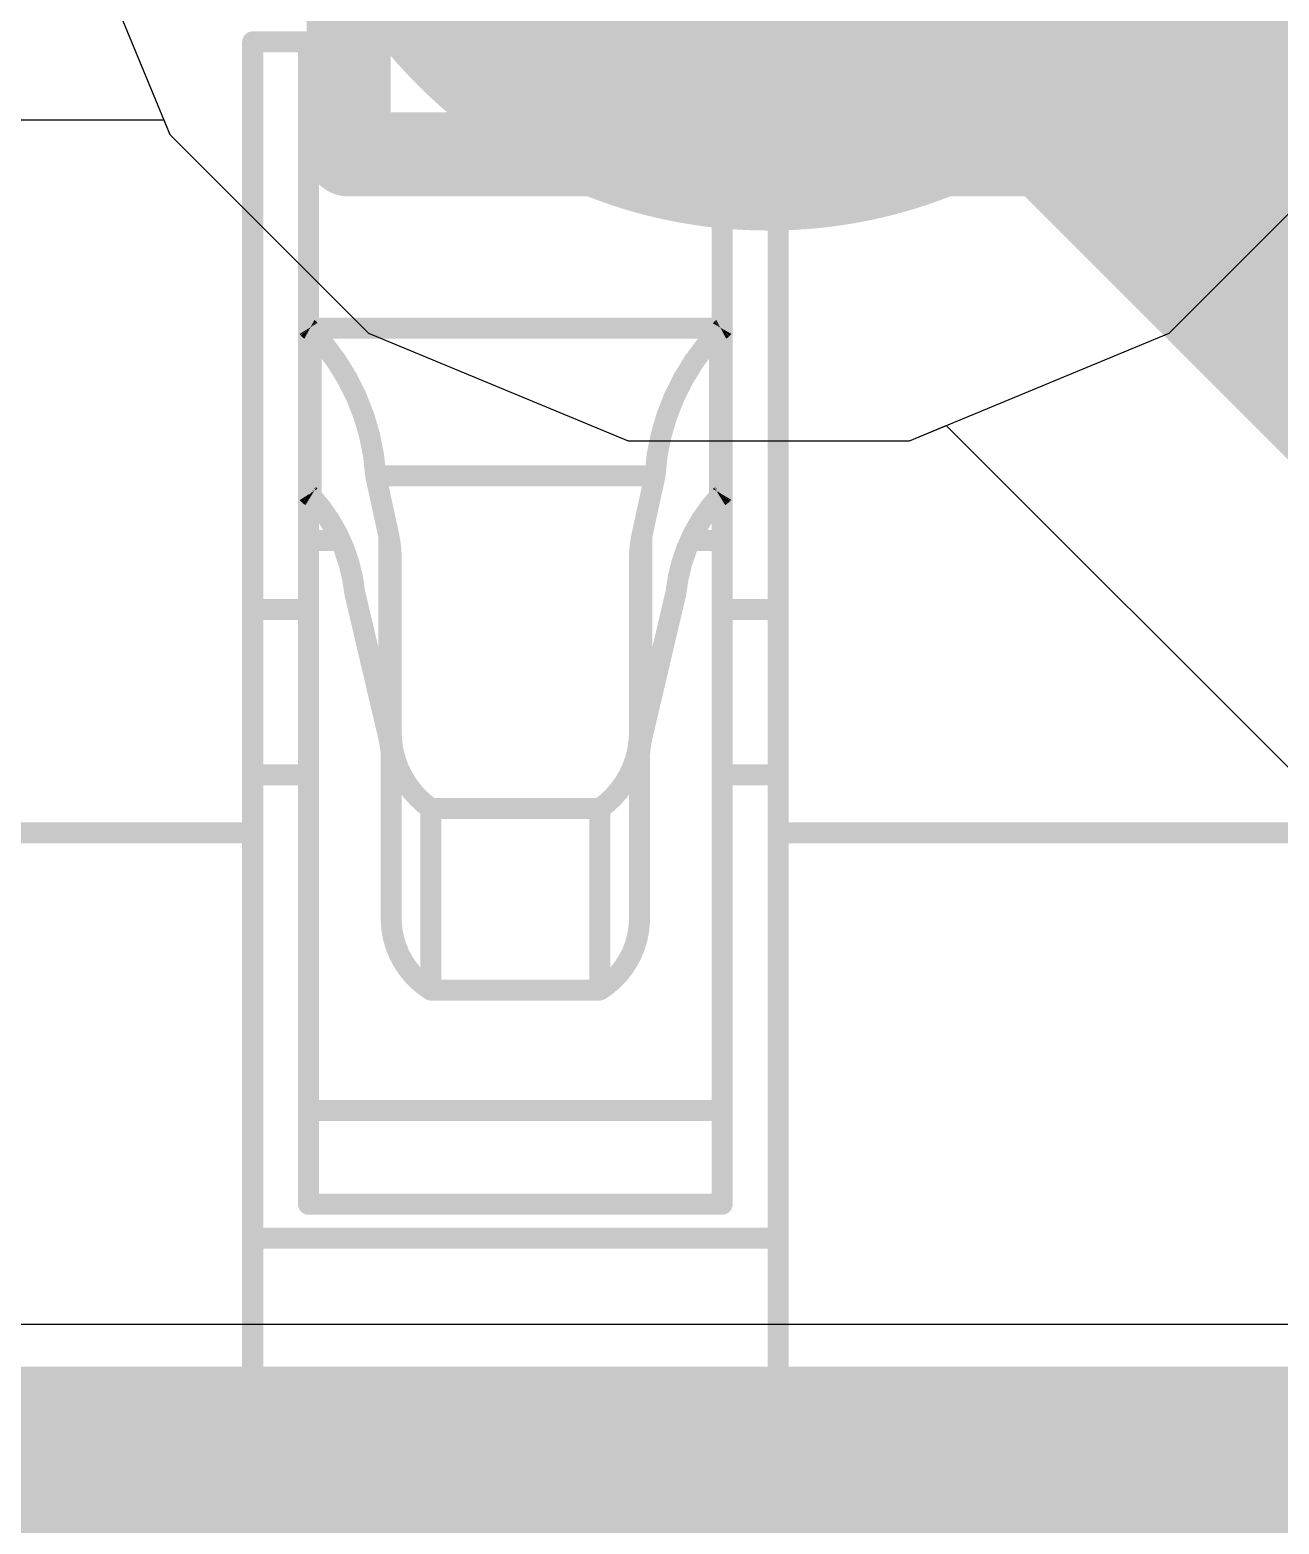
# Model space of a CAD drawing. Header units: inches. Extents: x -6 to 5433, y -4 to 5447.
# Drawn here: x 11.462 to 12.216, y 26.502 to 27.405 of the extents above; entities that cross this region are included whole.
import ezdxf

# ---------------------------------------------------------------- set-up
doc = ezdxf.new("R2010")
doc.units = ezdxf.units.IN
for name, color, linetype in [('Bottom Layer', 5, 'Continuous'), ('Drill Drawing', 1, 'Continuous'), ('Ground', 16, 'Continuous'), ('Mechanical 4', 56, 'Continuous'), ('Power', 76, 'Continuous'), ('Top Layer', 1, 'Continuous'), ('Top Solder', 216, 'Continuous')]:
    doc.layers.add(name, color=color, linetype=linetype)

# ---------------------------------------------------------------- blocks, each defined once
blk = doc.blocks.new('QTH_030_01_L_D_A_K_TR_154')
at = {"layer": 'Top Solder'}
for points in [[(2.99590079, 3.91260076), (3.504101449999999, 3.91260076), (3.504101449999999, 2.25940112), (2.99590079, 2.25940112)], [(3.49589979, 3.91260076), (4.00410045, 3.91260076), (4.00410045, 2.25940112), (3.49589979, 2.25940112)]]:
    blk.add_hatch(color=216, dxfattribs=at).paths.add_polyline_path(points)

msp = doc.modelspace()

# ---------------------------------------------------------------- hatches: boundary and pattern name
at = {"layer": 'Bottom Layer'}
h = msp.add_hatch(color=5, dxfattribs=at)
edge = h.paths.add_edge_path()
edge.add_arc((11.90809658, 27.58394534), 0.2999994, 0, 360)
at = {"layer": 'Ground'}
h = msp.add_hatch(color=16, dxfattribs=at)
edge = h.paths.add_edge_path()
edge.add_arc((11.90809658, 27.58394534), 0.2999994, 0, 360)
at = {"layer": 'Power'}
h = msp.add_hatch(color=76, dxfattribs=at)
edge = h.paths.add_edge_path()
edge.add_arc((11.90809658, 27.58394534), 0.2999994, 0, 360)
at = {"layer": 'Top Layer'}
h = msp.add_hatch(color=1, dxfattribs=at)
edge = h.paths.add_edge_path()
edge.add_arc((11.90809658, 27.58394534), 0.2999994, 0, 360)

# ---------------------------------------------------------------- linework, layer by layer
at = {"layer": 'Bottom Layer'}
for p, q in [((11.48109718, 27.49901028), (11.54610594, 27.3420713)), ((11.54610594, 27.3420713), (11.66622254, 27.2219547)), ((11.66622254, 27.2219547), (11.82316152, 27.15694594)), ((11.99303164, 27.15694594), (12.01532268, 27.16617884)), ((12.01532268, 27.16617884), (12.92280372, 26.2586978)), ((11.82316152, 27.15694594), (11.99303164, 27.15694594))]:
    msp.add_line(p, q, dxfattribs=at)
msp.add_lwpolyline([(11.92717706, 27.58394534, 0.2032, 0.2032, 0), (13.72959408, 25.78152832, 0.2032, 0.2032, 0)], format="xyseb", dxfattribs=at)
at = {"layer": 'Drill Drawing'}
for points in [[(11.65409658, 27.32994534, 0.0508, 0.0508, 0), (11.65409658, 27.83794534, 0.0508, 0.0508, 0)], [(12.16209658, 27.32994534, 0.0508, 0.0508, 0), (12.16209658, 27.83794534, 0.0508, 0.0508, 0)], [(11.65409658, 27.32994534, 0.0508, 0.0508, 0), (12.16209658, 27.32994534, 0.0508, 0.0508, 0)]]:
    msp.add_lwpolyline(points, format="xyseb", dxfattribs=at)
for points in [[(11.64139658, 27.32994534, 0.0254, 0.0254, 1), (11.66679658, 27.32994534, 0.0254, 0.0254, 1)], [(11.64139658, 27.32994534, 0.0254, 0.0254, 1), (11.66679658, 27.32994534, 0.0254, 0.0254, 1)], [(12.14939658, 27.32994534, 0.0254, 0.0254, 1), (12.17479658, 27.32994534, 0.0254, 0.0254, 1)], [(12.14939658, 27.32994534, 0.0254, 0.0254, 1), (12.17479658, 27.32994534, 0.0254, 0.0254, 1)]]:
    msp.add_lwpolyline(points, format="xyseb", close=True, dxfattribs=at)
at = {"layer": 'Ground'}
for p, q in [((11.48109718, 27.49901028), (11.54610594, 27.3420713)), ((11.54610594, 27.3420713), (11.66622254, 27.2219547)), ((12.14997062, 27.2219547), (12.27008722, 27.3420713)), ((11.66622254, 27.2219547), (11.82316152, 27.15694594)), ((11.99303164, 27.15694594), (12.14997062, 27.2219547)), ((11.82316152, 27.15694594), (11.99303164, 27.15694594))]:
    msp.add_line(p, q, dxfattribs=at)
at = {"layer": 'Mechanical 4'}
for points in [[(11.5961541, 27.39794622, 0.0127, 0.0127, 0), (11.9136541, 27.39794622, 0.0127, 0.0127, 0)], [(11.5961541, 26.5149457, 0.0127, 0.0127, 0), (11.5961541, 27.39794622, 0.0127, 0.0127, 0)], [(11.62990562, 26.69548128, 0.0127, 0.0127, 0), (11.62990562, 27.39794622, 0.0127, 0.0127, 0)], [(11.87990512, 26.69548128, 0.0127, 0.0127, 0), (11.87990512, 27.39794622, 0.0127, 0.0127, 0)], [(11.9136541, 26.5149457, 0.0127, 0.0127, 0), (11.9136541, 27.39794622, 0.0127, 0.0127, 0)], [(11.6299996, 27.224609, 0.0127, 0.0127, -0.0326054854627686), (11.62990308, 27.22474616, 0.0127, 0.0127, 0)], [(11.62990562, 27.22494682, 0.0127, 0.0127, 0), (11.87990512, 27.22494682, 0.0127, 0.0127, 0)], [(11.63007072, 27.22453788, 0.0127, 0.0127, -0.02828759416829553), (11.63000214, 27.224609, 0.0127, 0.0127, 0)], [(11.6301647, 27.22445914, 0.0127, 0.0127, -0.02675080191593576), (11.63007072, 27.22453788, 0.0127, 0.0127, 0)], [(11.63028916, 27.22437278, 0.0127, 0.0127, -0.02199381114850021), (11.6301647, 27.22445914, 0.0127, 0.0127, 0)], [(11.6304568, 27.22427626, 0.0127, 0.0127, -0.01668692768500718), (11.63028916, 27.22437278, 0.0127, 0.0127, 0)], [(11.63066, 27.22416958, 0.0127, 0.0127, -0.00937556204301549), (11.63045426, 27.22427626, 0.0127, 0.0127, 0)], [(11.63089876, 27.22405528, 0.0127, 0.0127, -0.005205298895507425), (11.63066, 27.22416704, 0.0127, 0.0127, 0)], [(11.63089876, 27.22405528, 0.0127, 0.0127, 0), (11.6311553, 27.2239359, 0.0127, 0.0127, 0)], [(11.6311553, 27.2239359, 0.0127, 0.0127, 0), (11.63142454, 27.22381652, 0.0127, 0.0127, 0)], [(11.63142454, 27.12343572, 0.0127, 0.0127, 0), (11.63142454, 27.22381652, 0.0127, 0.0127, 0)], [(11.63142454, 27.22381652, 0.0127, 0.0127, -0.1798941776662689), (11.67053292, 27.13571154, 0.0127, 0.0127, 0)], [(11.83927782, 27.13571154, 0.0127, 0.0127, -0.1798941776662689), (11.8783862, 27.22381652, 0.0127, 0.0127, 0)], [(11.8783862, 27.22381652, 0.0127, 0.0127, 0), (11.87889674, 27.22405274, 0.0127, 0.0127, 0)], [(11.8783862, 27.12343572, 0.0127, 0.0127, 0), (11.8783862, 27.22381652, 0.0127, 0.0127, 0)], [(11.87889674, 27.22405274, 0.0127, 0.0127, 0), (11.87913296, 27.2241645, 0.0127, 0.0127, 0)], [(11.87934378, 27.22427118, 0.0127, 0.0127, -0.007070259508251707), (11.87913296, 27.2241645, 0.0127, 0.0127, 0)], [(11.87951904, 27.22437024, 0.0127, 0.0127, -0.01220881842263857), (11.87934124, 27.22427118, 0.0127, 0.0127, 0)], [(11.87966128, 27.22446168, 0.0127, 0.0127, -0.0226198299892072), (11.87952158, 27.22437024, 0.0127, 0.0127, 0)], [(11.8797578, 27.22454042, 0.0127, 0.0127, -0.0318810894291266), (11.87965874, 27.22446168, 0.0127, 0.0127, 0)], [(11.87982384, 27.22461408, 0.0127, 0.0127, -0.03744577967360719), (11.8797578, 27.22454042, 0.0127, 0.0127, 0)], [(11.87986956, 27.22468012, 0.0127, 0.0127, -0.03268866428391277), (11.87982384, 27.22461154, 0.0127, 0.0127, 0)], [(11.87990258, 27.22474616, 0.0127, 0.0127, -0.01323434510831012), (11.87986702, 27.22468012, 0.0127, 0.0127, 0)], [(11.67053292, 27.13571154, 0.0127, 0.0127, 0), (11.83927782, 27.13571154, 0.0127, 0.0127, 0)], [(11.67053292, 27.13571154, 0.0127, 0.0127, 0), (11.6783866, 27.0996156, 0.0127, 0.0127, 0)], [(11.83142414, 27.0996156, 0.0127, 0.0127, 0), (11.83927782, 27.13571154, 0.0127, 0.0127, 0)], [(11.63000214, 27.1244949, 0.0127, 0.0127, -0.02859692926644909), (11.62990308, 27.12467778, 0.0127, 0.0127, 0)], [(11.6301647, 27.12429678, 0.0127, 0.0127, -0.05432141872169739), (11.63000468, 27.12449744, 0.0127, 0.0127, 0)], [(11.63028916, 27.1241774, 0.0127, 0.0127, -0.02338615137545589), (11.6301647, 27.12429424, 0.0127, 0.0127, 0)], [(11.63045426, 27.12405294, 0.0127, 0.0127, -0.01856230607315611), (11.63028916, 27.12417994, 0.0127, 0.0127, 0)], [(11.63066, 27.12390816, 0.0127, 0.0127, -0.0107369251055056), (11.63045426, 27.1240504, 0.0127, 0.0127, 0)], [(11.63089876, 27.12375576, 0.0127, 0.0127, -0.006054831022250952), (11.63066254, 27.12390816, 0.0127, 0.0127, 0)], [(11.63089876, 27.1237583, 0.0127, 0.0127, 0), (11.6311553, 27.12359828, 0.0127, 0.0127, 0)], [(11.6311553, 27.12359828, 0.0127, 0.0127, 0), (11.63142454, 27.12343572, 0.0127, 0.0127, 0)], [(11.63142454, 27.12343826, 0.0127, 0.0127, -0.1625908253546253), (11.65786594, 27.0649446, 0.0127, 0.0127, 0)], [(11.8519448, 27.0649446, 0.0127, 0.0127, -0.1625908253546254), (11.8783862, 27.12343826, 0.0127, 0.0127, 0)], [(11.8783862, 27.12343572, 0.0127, 0.0127, 0), (11.87889674, 27.12375322, 0.0127, 0.0127, 0)], [(11.87913296, 27.12390308, 0.0127, 0.0127, -0.004820614456195959), (11.87889674, 27.12375322, 0.0127, 0.0127, 0)], [(11.87934124, 27.12404532, 0.0127, 0.0127, -0.008119958935569624), (11.87913042, 27.12390308, 0.0127, 0.0127, 0)], [(11.87951904, 27.12418248, 0.0127, 0.0127, -0.01372913842830609), (11.87934124, 27.12404786, 0.0127, 0.0127, 0)], [(11.87965874, 27.12429932, 0.0127, 0.0127, -0.02446216602733453), (11.87952158, 27.12417994, 0.0127, 0.0127, 0)], [(11.8797578, 27.124406, 0.0127, 0.0127, -0.03231853505467518), (11.87965874, 27.12429932, 0.0127, 0.0127, 0)], [(11.87982384, 27.12450252, 0.0127, 0.0127, -0.03504148004914438), (11.8797578, 27.124406, 0.0127, 0.0127, 0)], [(11.87986956, 27.12459142, 0.0127, 0.0127, -0.02840446116632871), (11.87982384, 27.12450252, 0.0127, 0.0127, 0)], [(11.87990512, 27.12467524, 0.0127, 0.0127, -0.01102179290781526), (11.87986956, 27.12458888, 0.0127, 0.0127, 0)], [(11.62990562, 27.09661078, 0.0127, 0.0127, 0), (11.648567, 27.09661078, 0.0127, 0.0127, 0)], [(11.6783866, 26.9776575, 0.0127, 0.0127, 0), (11.6783866, 27.0996156, 0.0127, 0.0127, 0)], [(11.6783866, 27.0996156, 0.0127, 0.0127, -0.05365795323389039), (11.67990552, 27.085544, 0.0127, 0.0127, 0)], [(11.82990522, 27.085544, 0.0127, 0.0127, -0.05365795323389057), (11.83142414, 27.0996156, 0.0127, 0.0127, 0)], [(11.83142414, 26.9776575, 0.0127, 0.0127, 0), (11.83142414, 27.0996156, 0.0127, 0.0127, 0)], [(11.86124374, 27.09661078, 0.0127, 0.0127, 0), (11.87990512, 27.09661078, 0.0127, 0.0127, 0)], [(11.67990552, 26.86619468, 0.0127, 0.0127, 0), (11.67990552, 27.085544, 0.0127, 0.0127, 0)], [(11.82990522, 26.86619468, 0.0127, 0.0127, 0), (11.82990522, 27.085544, 0.0127, 0.0127, 0)], [(11.6578634, 27.06494714, 0.0127, 0.0127, 0), (11.6783866, 26.9776575, 0.0127, 0.0127, 0)], [(11.83142414, 26.9776575, 0.0127, 0.0127, 0), (11.8519448, 27.06494714, 0.0127, 0.0127, 0)], [(11.5961541, 27.05494462, 0.0127, 0.0127, 0), (11.62990562, 27.05494462, 0.0127, 0.0127, 0)], [(11.87990512, 27.05494462, 0.0127, 0.0127, 0), (11.9136541, 27.05494462, 0.0127, 0.0127, 0)], [(11.6783866, 26.9776575, 0.0127, 0.0127, -0.05786387190107989), (11.67990552, 26.96463492, 0.0127, 0.0127, 0)], [(11.7039136, 26.93460704, 0.0127, 0.0127, -0.2374801051860469), (11.67990552, 26.97917896, 0.0127, 0.0127, 0)], [(11.82990522, 26.97917896, 0.0127, 0.0127, -0.2374801051860468), (11.80589714, 26.93460704, 0.0127, 0.0127, 0)], [(11.82990522, 26.96463492, 0.0127, 0.0127, -0.05786387190108001), (11.83142414, 26.9776575, 0.0127, 0.0127, 0)], [(11.5961541, 26.95494482, 0.0127, 0.0127, 0), (11.62990562, 26.95494482, 0.0127, 0.0127, 0)], [(11.87990512, 26.95494482, 0.0127, 0.0127, 0), (11.9136541, 26.95494482, 0.0127, 0.0127, 0)], [(11.70391614, 26.93460704, 0.0127, 0.0127, 0), (11.8058946, 26.93460704, 0.0127, 0.0127, 0)], [(11.70391614, 26.82494508, 0.0127, 0.0127, 0), (11.70391614, 26.93460704, 0.0127, 0.0127, 0)], [(11.8058946, 26.82494508, 0.0127, 0.0127, 0), (11.8058946, 26.93460704, 0.0127, 0.0127, 0)], [(11.2786541, 26.91994615999999, 0.0127, 0.0127, 0), (11.5961541, 26.91994615999999, 0.0127, 0.0127, 0)], [(11.9136541, 26.91994615999999, 0.0127, 0.0127, 0), (12.2311541, 26.91994615999999, 0.0127, 0.0127, 0)], [(11.7039136, 26.82494762, 0.0127, 0.0127, -0.2473774779353231), (11.67990552, 26.86619722, 0.0127, 0.0127, 0)], [(11.82990522, 26.86619722, 0.0127, 0.0127, -0.2473774779353234), (11.80589714, 26.82494762, 0.0127, 0.0127, 0)], [(11.70391614, 26.82494508, 0.0127, 0.0127, 0), (11.8058946, 26.82494508, 0.0127, 0.0127, 0)], [(11.62990562, 26.75215376, 0.0127, 0.0127, 0), (11.87990512, 26.75215376, 0.0127, 0.0127, 0)], [(11.62990562, 26.69548128, 0.0127, 0.0127, 0), (11.87990512, 26.69548128, 0.0127, 0.0127, 0)], [(11.5961541, 26.67494538, 0.0127, 0.0127, 0), (11.9136541, 26.67494538, 0.0127, 0.0127, 0)], [(11.5961541, 26.5149457, 0.0127, 0.0127, 0), (11.9136541, 26.5149457, 0.0127, 0.0127, 0)]]:
    msp.add_lwpolyline(points, format="xyseb", dxfattribs=at)
for points in [[(11.5929791, 27.39794622, 0.00635, 0.00635, 1), (11.5993291, 27.39794622, 0.00635, 0.00635, 1)], [(11.5929791, 27.39794622, 0.00635, 0.00635, 1), (11.5993291, 27.39794622, 0.00635, 0.00635, 1)], [(11.62673062, 27.39794622, 0.00635, 0.00635, 1), (11.63308062, 27.39794622, 0.00635, 0.00635, 1)], [(11.87673012, 27.39794622, 0.00635, 0.00635, 1), (11.88308012, 27.39794622, 0.00635, 0.00635, 1)], [(11.9104791, 27.39794622, 0.00635, 0.00635, 1), (11.9168291, 27.39794622, 0.00635, 0.00635, 1)], [(11.9104791, 27.39794622, 0.00635, 0.00635, 1), (11.9168291, 27.39794622, 0.00635, 0.00635, 1)], [(11.62672808, 27.22474616, 0.00635, 0.00635, 1), (11.63307808, 27.22474616, 0.00635, 0.00635, 1)], [(11.62673062, 27.22494682, 0.00635, 0.00635, 1), (11.63308062, 27.22494682, 0.00635, 0.00635, 1)], [(11.6268246, 27.224609, 0.00635, 0.00635, 1), (11.6331746, 27.224609, 0.00635, 0.00635, 1)], [(11.62682714, 27.224609, 0.00635, 0.00635, 1), (11.63317714, 27.224609, 0.00635, 0.00635, 1)], [(11.62689572, 27.22453788, 0.00635, 0.00635, 1), (11.63324572, 27.22453788, 0.00635, 0.00635, 1)], [(11.62689572, 27.22453788, 0.00635, 0.00635, 1), (11.63324572, 27.22453788, 0.00635, 0.00635, 1)], [(11.6269897, 27.22445914, 0.00635, 0.00635, 1), (11.6333397, 27.22445914, 0.00635, 0.00635, 1)], [(11.6269897, 27.22445914, 0.00635, 0.00635, 1), (11.6333397, 27.22445914, 0.00635, 0.00635, 1)], [(11.62711416, 27.22437278, 0.00635, 0.00635, 1), (11.63346416, 27.22437278, 0.00635, 0.00635, 1)], [(11.62711416, 27.22437278, 0.00635, 0.00635, 1), (11.63346416, 27.22437278, 0.00635, 0.00635, 1)], [(11.62727926, 27.22427626, 0.00635, 0.00635, 1), (11.63362926, 27.22427626, 0.00635, 0.00635, 1)], [(11.6272818, 27.22427626, 0.00635, 0.00635, 1), (11.6336318, 27.22427626, 0.00635, 0.00635, 1)], [(11.627485, 27.22416958, 0.00635, 0.00635, 1), (11.633835, 27.22416958, 0.00635, 0.00635, 1)], [(11.627485, 27.22416704, 0.00635, 0.00635, 1), (11.633835, 27.22416704, 0.00635, 0.00635, 1)], [(11.62772376, 27.22405528, 0.00635, 0.00635, 1), (11.63407376, 27.22405528, 0.00635, 0.00635, 1)], [(11.62772376, 27.22405528, 0.00635, 0.00635, 1), (11.63407376, 27.22405528, 0.00635, 0.00635, 1)], [(11.6279803, 27.2239359, 0.00635, 0.00635, 1), (11.6343303, 27.2239359, 0.00635, 0.00635, 1)], [(11.6279803, 27.2239359, 0.00635, 0.00635, 1), (11.6343303, 27.2239359, 0.00635, 0.00635, 1)], [(11.62824954, 27.22381652, 0.00635, 0.00635, 1), (11.63459954, 27.22381652, 0.00635, 0.00635, 1)], [(11.62824954, 27.22381652, 0.00635, 0.00635, 1), (11.63459954, 27.22381652, 0.00635, 0.00635, 1)], [(11.62824954, 27.22381652, 0.00635, 0.00635, 1), (11.63459954, 27.22381652, 0.00635, 0.00635, 1)], [(11.8752112, 27.22381652, 0.00635, 0.00635, 1), (11.8815612, 27.22381652, 0.00635, 0.00635, 1)], [(11.8752112, 27.22381652, 0.00635, 0.00635, 1), (11.8815612, 27.22381652, 0.00635, 0.00635, 1)], [(11.8752112, 27.22381652, 0.00635, 0.00635, 1), (11.8815612, 27.22381652, 0.00635, 0.00635, 1)], [(11.87572174, 27.22405274, 0.00635, 0.00635, 1), (11.88207174, 27.22405274, 0.00635, 0.00635, 1)], [(11.87572174, 27.22405274, 0.00635, 0.00635, 1), (11.88207174, 27.22405274, 0.00635, 0.00635, 1)], [(11.87595796, 27.2241645, 0.00635, 0.00635, 1), (11.88230796, 27.2241645, 0.00635, 0.00635, 1)], [(11.87595796, 27.2241645, 0.00635, 0.00635, 1), (11.88230796, 27.2241645, 0.00635, 0.00635, 1)], [(11.87616624, 27.22427118, 0.00635, 0.00635, 1), (11.88251624, 27.22427118, 0.00635, 0.00635, 1)], [(11.87616878, 27.22427118, 0.00635, 0.00635, 1), (11.88251878, 27.22427118, 0.00635, 0.00635, 1)], [(11.87634404, 27.22437024, 0.00635, 0.00635, 1), (11.88269404, 27.22437024, 0.00635, 0.00635, 1)], [(11.87634658, 27.22437024, 0.00635, 0.00635, 1), (11.88269658, 27.22437024, 0.00635, 0.00635, 1)], [(11.87648374, 27.22446168, 0.00635, 0.00635, 1), (11.88283374, 27.22446168, 0.00635, 0.00635, 1)], [(11.87648628, 27.22446168, 0.00635, 0.00635, 1), (11.88283628, 27.22446168, 0.00635, 0.00635, 1)], [(11.8765828, 27.22454042, 0.00635, 0.00635, 1), (11.8829328, 27.22454042, 0.00635, 0.00635, 1)], [(11.8765828, 27.22454042, 0.00635, 0.00635, 1), (11.8829328, 27.22454042, 0.00635, 0.00635, 1)], [(11.87664884, 27.22461408, 0.00635, 0.00635, 1), (11.88299884, 27.22461408, 0.00635, 0.00635, 1)], [(11.87664884, 27.22461154, 0.00635, 0.00635, 1), (11.88299884, 27.22461154, 0.00635, 0.00635, 1)], [(11.87669202, 27.22468012, 0.00635, 0.00635, 1), (11.88304202, 27.22468012, 0.00635, 0.00635, 1)], [(11.87669456, 27.22468012, 0.00635, 0.00635, 1), (11.88304456, 27.22468012, 0.00635, 0.00635, 1)], [(11.87672758, 27.22474616, 0.00635, 0.00635, 1), (11.88307758, 27.22474616, 0.00635, 0.00635, 1)], [(11.87673012, 27.22494682, 0.00635, 0.00635, 1), (11.88308012, 27.22494682, 0.00635, 0.00635, 1)], [(11.66735792, 27.13571154, 0.00635, 0.00635, 1), (11.67370792, 27.13571154, 0.00635, 0.00635, 1)], [(11.66735792, 27.13571154, 0.00635, 0.00635, 1), (11.67370792, 27.13571154, 0.00635, 0.00635, 1)], [(11.66735792, 27.13571154, 0.00635, 0.00635, 1), (11.67370792, 27.13571154, 0.00635, 0.00635, 1)], [(11.83610282, 27.13571154, 0.00635, 0.00635, 1), (11.84245282, 27.13571154, 0.00635, 0.00635, 1)], [(11.83610282, 27.13571154, 0.00635, 0.00635, 1), (11.84245282, 27.13571154, 0.00635, 0.00635, 1)], [(11.83610282, 27.13571154, 0.00635, 0.00635, 1), (11.84245282, 27.13571154, 0.00635, 0.00635, 1)], [(11.62672808, 27.12467778, 0.00635, 0.00635, 1), (11.63307808, 27.12467778, 0.00635, 0.00635, 1)], [(11.62682714, 27.1244949, 0.00635, 0.00635, 1), (11.63317714, 27.1244949, 0.00635, 0.00635, 1)], [(11.62682968, 27.12449744, 0.00635, 0.00635, 1), (11.63317968, 27.12449744, 0.00635, 0.00635, 1)], [(11.6269897, 27.12429678, 0.00635, 0.00635, 1), (11.6333397, 27.12429678, 0.00635, 0.00635, 1)], [(11.6269897, 27.12429424, 0.00635, 0.00635, 1), (11.6333397, 27.12429424, 0.00635, 0.00635, 1)], [(11.62711416, 27.12417994, 0.00635, 0.00635, 1), (11.63346416, 27.12417994, 0.00635, 0.00635, 1)], [(11.62711416, 27.1241774, 0.00635, 0.00635, 1), (11.63346416, 27.1241774, 0.00635, 0.00635, 1)], [(11.62727926, 27.12405294, 0.00635, 0.00635, 1), (11.63362926, 27.12405294, 0.00635, 0.00635, 1)], [(11.62727926, 27.1240504, 0.00635, 0.00635, 1), (11.63362926, 27.1240504, 0.00635, 0.00635, 1)], [(11.627485, 27.12390816, 0.00635, 0.00635, 1), (11.633835, 27.12390816, 0.00635, 0.00635, 1)], [(11.62748754, 27.12390816, 0.00635, 0.00635, 1), (11.63383754, 27.12390816, 0.00635, 0.00635, 1)], [(11.62772376, 27.1237583, 0.00635, 0.00635, 1), (11.63407376, 27.1237583, 0.00635, 0.00635, 1)], [(11.62772376, 27.12375576, 0.00635, 0.00635, 1), (11.63407376, 27.12375576, 0.00635, 0.00635, 1)], [(11.6279803, 27.12359828, 0.00635, 0.00635, 1), (11.6343303, 27.12359828, 0.00635, 0.00635, 1)], [(11.6279803, 27.12359828, 0.00635, 0.00635, 1), (11.6343303, 27.12359828, 0.00635, 0.00635, 1)], [(11.62824954, 27.12343826, 0.00635, 0.00635, 1), (11.63459954, 27.12343826, 0.00635, 0.00635, 1)], [(11.62824954, 27.12343572, 0.00635, 0.00635, 1), (11.63459954, 27.12343572, 0.00635, 0.00635, 1)], [(11.62824954, 27.12343572, 0.00635, 0.00635, 1), (11.63459954, 27.12343572, 0.00635, 0.00635, 1)], [(11.8752112, 27.12343826, 0.00635, 0.00635, 1), (11.8815612, 27.12343826, 0.00635, 0.00635, 1)], [(11.8752112, 27.12343572, 0.00635, 0.00635, 1), (11.8815612, 27.12343572, 0.00635, 0.00635, 1)], [(11.8752112, 27.12343572, 0.00635, 0.00635, 1), (11.8815612, 27.12343572, 0.00635, 0.00635, 1)], [(11.87572174, 27.12375322, 0.00635, 0.00635, 1), (11.88207174, 27.12375322, 0.00635, 0.00635, 1)], [(11.87572174, 27.12375322, 0.00635, 0.00635, 1), (11.88207174, 27.12375322, 0.00635, 0.00635, 1)], [(11.87595542, 27.12390308, 0.00635, 0.00635, 1), (11.88230542, 27.12390308, 0.00635, 0.00635, 1)], [(11.87595796, 27.12390308, 0.00635, 0.00635, 1), (11.88230796, 27.12390308, 0.00635, 0.00635, 1)], [(11.87616624, 27.12404786, 0.00635, 0.00635, 1), (11.88251624, 27.12404786, 0.00635, 0.00635, 1)], [(11.87616624, 27.12404532, 0.00635, 0.00635, 1), (11.88251624, 27.12404532, 0.00635, 0.00635, 1)], [(11.87634404, 27.12418248, 0.00635, 0.00635, 1), (11.88269404, 27.12418248, 0.00635, 0.00635, 1)], [(11.87634658, 27.12417994, 0.00635, 0.00635, 1), (11.88269658, 27.12417994, 0.00635, 0.00635, 1)], [(11.87648374, 27.12429932, 0.00635, 0.00635, 1), (11.88283374, 27.12429932, 0.00635, 0.00635, 1)], [(11.87648374, 27.12429932, 0.00635, 0.00635, 1), (11.88283374, 27.12429932, 0.00635, 0.00635, 1)], [(11.8765828, 27.124406, 0.00635, 0.00635, 1), (11.8829328, 27.124406, 0.00635, 0.00635, 1)], [(11.8765828, 27.124406, 0.00635, 0.00635, 1), (11.8829328, 27.124406, 0.00635, 0.00635, 1)], [(11.87664884, 27.12450252, 0.00635, 0.00635, 1), (11.88299884, 27.12450252, 0.00635, 0.00635, 1)], [(11.87664884, 27.12450252, 0.00635, 0.00635, 1), (11.88299884, 27.12450252, 0.00635, 0.00635, 1)], [(11.87669456, 27.12459142, 0.00635, 0.00635, 1), (11.88304456, 27.12459142, 0.00635, 0.00635, 1)], [(11.87669456, 27.12458888, 0.00635, 0.00635, 1), (11.88304456, 27.12458888, 0.00635, 0.00635, 1)], [(11.87673012, 27.12467524, 0.00635, 0.00635, 1), (11.88308012, 27.12467524, 0.00635, 0.00635, 1)], [(11.62673062, 27.09661078, 0.00635, 0.00635, 1), (11.63308062, 27.09661078, 0.00635, 0.00635, 1)], [(11.645392, 27.09661078, 0.00635, 0.00635, 1), (11.651742, 27.09661078, 0.00635, 0.00635, 1)], [(11.6752116, 27.0996156, 0.00635, 0.00635, 1), (11.6815616, 27.0996156, 0.00635, 0.00635, 1)], [(11.6752116, 27.0996156, 0.00635, 0.00635, 1), (11.6815616, 27.0996156, 0.00635, 0.00635, 1)], [(11.6752116, 27.0996156, 0.00635, 0.00635, 1), (11.6815616, 27.0996156, 0.00635, 0.00635, 1)], [(11.82824914, 27.0996156, 0.00635, 0.00635, 1), (11.83459914, 27.0996156, 0.00635, 0.00635, 1)], [(11.82824914, 27.0996156, 0.00635, 0.00635, 1), (11.83459914, 27.0996156, 0.00635, 0.00635, 1)], [(11.82824914, 27.0996156, 0.00635, 0.00635, 1), (11.83459914, 27.0996156, 0.00635, 0.00635, 1)], [(11.85806874, 27.09661078, 0.00635, 0.00635, 1), (11.86441874, 27.09661078, 0.00635, 0.00635, 1)], [(11.87673012, 27.09661078, 0.00635, 0.00635, 1), (11.88308012, 27.09661078, 0.00635, 0.00635, 1)], [(11.67673052, 27.085544, 0.00635, 0.00635, 1), (11.68308052, 27.085544, 0.00635, 0.00635, 1)], [(11.67673052, 27.085544, 0.00635, 0.00635, 1), (11.68308052, 27.085544, 0.00635, 0.00635, 1)], [(11.82673022, 27.085544, 0.00635, 0.00635, 1), (11.83308022, 27.085544, 0.00635, 0.00635, 1)], [(11.82673022, 27.085544, 0.00635, 0.00635, 1), (11.83308022, 27.085544, 0.00635, 0.00635, 1)], [(11.6546884, 27.06494714, 0.00635, 0.00635, 1), (11.6610384, 27.06494714, 0.00635, 0.00635, 1)], [(11.65469094, 27.0649446, 0.00635, 0.00635, 1), (11.66104094, 27.0649446, 0.00635, 0.00635, 1)], [(11.8487698, 27.06494714, 0.00635, 0.00635, 1), (11.8551198, 27.06494714, 0.00635, 0.00635, 1)], [(11.8487698, 27.0649446, 0.00635, 0.00635, 1), (11.8551198, 27.0649446, 0.00635, 0.00635, 1)], [(11.5929791, 27.05494462, 0.00635, 0.00635, 1), (11.5993291, 27.05494462, 0.00635, 0.00635, 1)], [(11.62673062, 27.05494462, 0.00635, 0.00635, 1), (11.63308062, 27.05494462, 0.00635, 0.00635, 1)], [(11.87673012, 27.05494462, 0.00635, 0.00635, 1), (11.88308012, 27.05494462, 0.00635, 0.00635, 1)], [(11.9104791, 27.05494462, 0.00635, 0.00635, 1), (11.9168291, 27.05494462, 0.00635, 0.00635, 1)], [(11.6752116, 26.9776575, 0.00635, 0.00635, 1), (11.6815616, 26.9776575, 0.00635, 0.00635, 1)], [(11.6752116, 26.9776575, 0.00635, 0.00635, 1), (11.6815616, 26.9776575, 0.00635, 0.00635, 1)], [(11.6752116, 26.9776575, 0.00635, 0.00635, 1), (11.6815616, 26.9776575, 0.00635, 0.00635, 1)], [(11.67673052, 26.97917896, 0.00635, 0.00635, 1), (11.68308052, 26.97917896, 0.00635, 0.00635, 1)], [(11.82673022, 26.97917896, 0.00635, 0.00635, 1), (11.83308022, 26.97917896, 0.00635, 0.00635, 1)], [(11.82824914, 26.9776575, 0.00635, 0.00635, 1), (11.83459914, 26.9776575, 0.00635, 0.00635, 1)], [(11.82824914, 26.9776575, 0.00635, 0.00635, 1), (11.83459914, 26.9776575, 0.00635, 0.00635, 1)], [(11.82824914, 26.9776575, 0.00635, 0.00635, 1), (11.83459914, 26.9776575, 0.00635, 0.00635, 1)], [(11.67673052, 26.96463492, 0.00635, 0.00635, 1), (11.68308052, 26.96463492, 0.00635, 0.00635, 1)], [(11.82673022, 26.96463492, 0.00635, 0.00635, 1), (11.83308022, 26.96463492, 0.00635, 0.00635, 1)], [(11.5929791, 26.95494482, 0.00635, 0.00635, 1), (11.5993291, 26.95494482, 0.00635, 0.00635, 1)], [(11.62673062, 26.95494482, 0.00635, 0.00635, 1), (11.63308062, 26.95494482, 0.00635, 0.00635, 1)], [(11.87673012, 26.95494482, 0.00635, 0.00635, 1), (11.88308012, 26.95494482, 0.00635, 0.00635, 1)], [(11.9104791, 26.95494482, 0.00635, 0.00635, 1), (11.9168291, 26.95494482, 0.00635, 0.00635, 1)], [(11.7007386, 26.93460704, 0.00635, 0.00635, 1), (11.7070886, 26.93460704, 0.00635, 0.00635, 1)], [(11.70074114, 26.93460704, 0.00635, 0.00635, 1), (11.70709114, 26.93460704, 0.00635, 0.00635, 1)], [(11.70074114, 26.93460704, 0.00635, 0.00635, 1), (11.70709114, 26.93460704, 0.00635, 0.00635, 1)], [(11.8027196, 26.93460704, 0.00635, 0.00635, 1), (11.8090696, 26.93460704, 0.00635, 0.00635, 1)], [(11.8027196, 26.93460704, 0.00635, 0.00635, 1), (11.8090696, 26.93460704, 0.00635, 0.00635, 1)], [(11.80272214, 26.93460704, 0.00635, 0.00635, 1), (11.80907214, 26.93460704, 0.00635, 0.00635, 1)], [(11.5929791, 26.91994615999999, 0.00635, 0.00635, 1), (11.5993291, 26.91994615999999, 0.00635, 0.00635, 1)], [(11.9104791, 26.91994615999999, 0.00635, 0.00635, 1), (11.9168291, 26.91994615999999, 0.00635, 0.00635, 1)], [(11.67673052, 26.86619722, 0.00635, 0.00635, 1), (11.68308052, 26.86619722, 0.00635, 0.00635, 1)], [(11.67673052, 26.86619468, 0.00635, 0.00635, 1), (11.68308052, 26.86619468, 0.00635, 0.00635, 1)], [(11.82673022, 26.86619722, 0.00635, 0.00635, 1), (11.83308022, 26.86619722, 0.00635, 0.00635, 1)], [(11.82673022, 26.86619468, 0.00635, 0.00635, 1), (11.83308022, 26.86619468, 0.00635, 0.00635, 1)], [(11.7007386, 26.82494762, 0.00635, 0.00635, 1), (11.7070886, 26.82494762, 0.00635, 0.00635, 1)], [(11.70074114, 26.82494508, 0.00635, 0.00635, 1), (11.70709114, 26.82494508, 0.00635, 0.00635, 1)], [(11.70074114, 26.82494508, 0.00635, 0.00635, 1), (11.70709114, 26.82494508, 0.00635, 0.00635, 1)], [(11.8027196, 26.82494508, 0.00635, 0.00635, 1), (11.8090696, 26.82494508, 0.00635, 0.00635, 1)], [(11.8027196, 26.82494508, 0.00635, 0.00635, 1), (11.8090696, 26.82494508, 0.00635, 0.00635, 1)], [(11.80272214, 26.82494762, 0.00635, 0.00635, 1), (11.80907214, 26.82494762, 0.00635, 0.00635, 1)], [(11.62673062, 26.75215376, 0.00635, 0.00635, 1), (11.63308062, 26.75215376, 0.00635, 0.00635, 1)], [(11.87673012, 26.75215376, 0.00635, 0.00635, 1), (11.88308012, 26.75215376, 0.00635, 0.00635, 1)], [(11.62673062, 26.69548128, 0.00635, 0.00635, 1), (11.63308062, 26.69548128, 0.00635, 0.00635, 1)], [(11.62673062, 26.69548128, 0.00635, 0.00635, 1), (11.63308062, 26.69548128, 0.00635, 0.00635, 1)], [(11.87673012, 26.69548128, 0.00635, 0.00635, 1), (11.88308012, 26.69548128, 0.00635, 0.00635, 1)], [(11.87673012, 26.69548128, 0.00635, 0.00635, 1), (11.88308012, 26.69548128, 0.00635, 0.00635, 1)], [(11.5929791, 26.67494538, 0.00635, 0.00635, 1), (11.5993291, 26.67494538, 0.00635, 0.00635, 1)], [(11.9104791, 26.67494538, 0.00635, 0.00635, 1), (11.9168291, 26.67494538, 0.00635, 0.00635, 1)], [(11.5929791, 26.5149457, 0.00635, 0.00635, 1), (11.5993291, 26.5149457, 0.00635, 0.00635, 1)], [(11.5929791, 26.5149457, 0.00635, 0.00635, 1), (11.5993291, 26.5149457, 0.00635, 0.00635, 1)], [(11.9104791, 26.5149457, 0.00635, 0.00635, 1), (11.9168291, 26.5149457, 0.00635, 0.00635, 1)], [(11.9104791, 26.5149457, 0.00635, 0.00635, 1), (11.9168291, 26.5149457, 0.00635, 0.00635, 1)]]:
    msp.add_lwpolyline(points, format="xyseb", close=True, dxfattribs=at)
at = {"layer": 'Power'}
for p, q in [((11.48109718, 27.49901028), (11.54610594, 27.3420713)), ((11.54610594, 27.3420713), (11.66622254, 27.2219547)), ((12.14997062, 27.2219547), (12.27008722, 27.3420713)), ((11.66622254, 27.2219547), (11.82316152, 27.15694594)), ((11.99303164, 27.15694594), (12.14997062, 27.2219547)), ((11.82316152, 27.15694594), (11.99303164, 27.15694594))]:
    msp.add_line(p, q, dxfattribs=at)
at = {"layer": 'Top Layer'}
for p, q in [((11.28444784, 27.35086732), (11.54246358, 27.35086732)), ((11.54246358, 27.35086732), (11.54610594, 27.3420713)), ((11.54610594, 27.3420713), (11.66622254, 27.2219547)), ((12.14997062, 27.2219547), (12.27008722, 27.3420713)), ((11.66622254, 27.2219547), (11.82316152, 27.15694594)), ((11.99303164, 27.15694594), (12.14997062, 27.2219547)), ((11.82316152, 27.15694594), (11.99303164, 27.15694594)), ((14.84009732, 26.62274584), (10.79367666, 26.62274584))]:
    msp.add_line(p, q, dxfattribs=at)

# ---------------------------------------------------------------- block references
at = {"rotation": 180}
msp.add_blockref('QTH_030_01_L_D_A_K_TR_154', (15.3105993, 28.85674696), dxfattribs=at)

doc.saveas('drawing.dxf')
